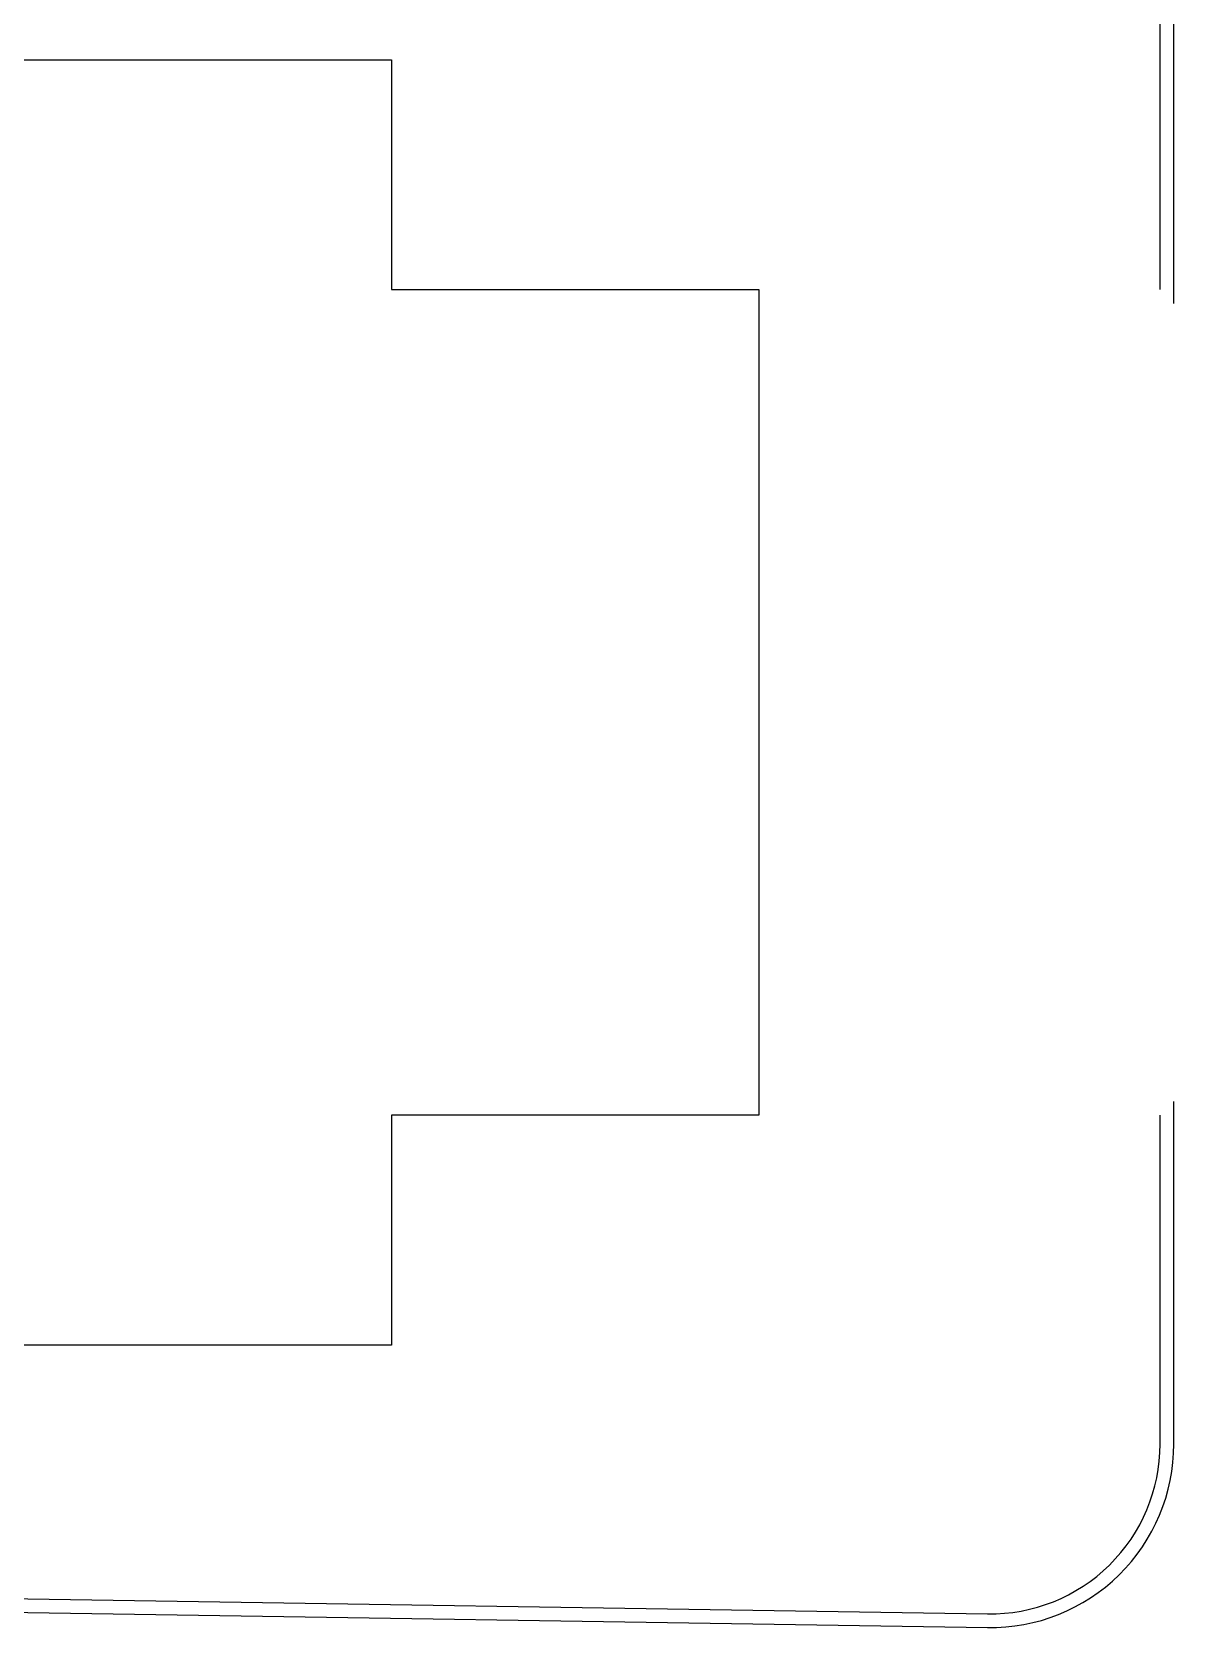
# Model space of a CAD drawing. Extents: x 387222 to 388513, y 9633222 to 9634061.
# Drawn here: x 388008.38 to 388033.26, y 9633223.98 to 9633258.98 of the extents above; entities that cross this region are included whole.
import ezdxf

# ---------------------------------------------------------------- set-up
doc = ezdxf.new("R2010")
doc.units = 0
doc.header["$LTSCALE"] = 0.049213
doc.layers.add('MEIO-FIO', color=3, linetype='Continuous')
doc.layers.add('P2', color=2, linetype='Continuous')

msp = doc.modelspace()

# ---------------------------------------------------------------- linework, layer by layer
at = {"layer": 'MEIO-FIO'}
for points in [[(388033.257, 9633253.07), (388033.257, 9633261.825, 0.407863), (388029.344, 9633265.824), (388006.535, 9633266.32), (387987.171, 9633266.746), (387980.619, 9633266.903), (387948.739, 9633267.53, 0.412923), (387944.661, 9633263.628), (387943.804, 9633228.072, 0.425435), (387947.859, 9633223.976), (387962.233, 9633224.178)], [(388032.957, 9633253.37), (388032.957, 9633261.825, 0.407863), (388029.338, 9633265.524), (388006.528, 9633266.02), (387987.164, 9633266.446), (387980.612, 9633266.603), (387948.733, 9633267.23, 0.412923), (387944.961, 9633263.62), (387944.104, 9633228.065, 0.425435), (387947.855, 9633224.276), (387962.105, 9633224.477)], [(388004.122, 9633224.546), (388006.883, 9633224.548), (388029.195, 9633224.2, 0.418794), (388033.257, 9633228.2), (388033.257, 9633235.67)], [(388004.245, 9633224.846), (388006.885, 9633224.848), (388029.2, 9633224.5, 0.418794), (388032.957, 9633228.2), (388032.957, 9633235.37)]]:
    msp.add_lwpolyline(points, format="xyb", dxfattribs=at)
at = {"layer": 'P2'}
msp.add_lwpolyline([(388005.213, 9633253.67), (388005.213, 9633258.38), (388016.213, 9633258.38), (388016.213, 9633253.37), (388024.213, 9633253.37), (388024.213, 9633235.37), (388016.213, 9633235.37), (388016.213, 9633230.36), (388005.213, 9633230.36), (388005.213, 9633235.07)], dxfattribs=at)

doc.saveas('drawing.dxf')
